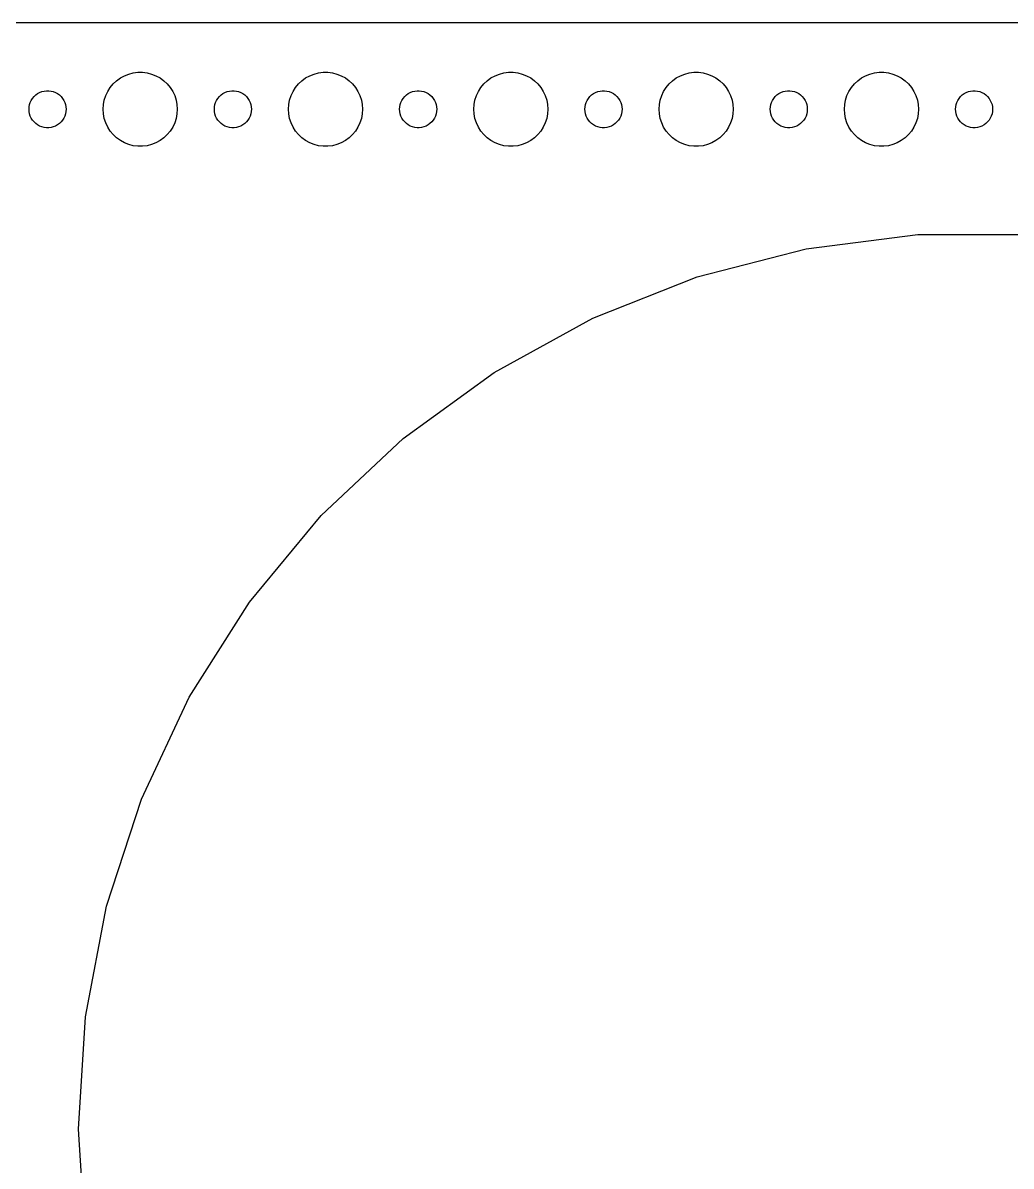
# Model space of a CAD drawing. Header units: metres. Extents: x -390 to 390, y -89 to 89.
# Drawn here: x 223 to 303, y -3 to 89.5 of the extents above; entities that cross this region are included whole.
import ezdxf

# ---------------------------------------------------------------- set-up
doc = ezdxf.new("R2010")
doc.units = ezdxf.units.M

msp = doc.modelspace()

# ---------------------------------------------------------------- linework, layer by layer
for p, q in [((384.814, 89.4901), (-384.814, 89.4901)), ((230.893, 85.033), (231.223, 85.2145)), ((231.223, 85.2145), (231.573, 85.3532)), ((231.573, 85.3532), (231.938, 85.4469)), ((231.938, 85.4469), (232.312, 85.4941)), ((232.312, 85.4941), (232.688, 85.4941)), ((232.688, 85.4941), (233.062, 85.4469)), ((233.062, 85.4469), (233.427, 85.3532)), ((233.427, 85.3532), (233.777, 85.2145)), ((233.777, 85.2145), (234.107, 85.033)), ((245.893, 85.033), (246.223, 85.2145)), ((246.223, 85.2145), (246.573, 85.3532)), ((246.573, 85.3532), (246.938, 85.4469)), ((246.938, 85.4469), (247.312, 85.4941)), ((247.312, 85.4941), (247.688, 85.4941)), ((247.688, 85.4941), (248.062, 85.4469)), ((248.062, 85.4469), (248.427, 85.3532)), ((248.427, 85.3532), (248.777, 85.2145)), ((248.777, 85.2145), (249.107, 85.033)), ((260.893, 85.033), (261.223, 85.2145)), ((261.223, 85.2145), (261.573, 85.3532)), ((261.573, 85.3532), (261.938, 85.4469)), ((261.938, 85.4469), (262.312, 85.4941)), ((262.312, 85.4941), (262.688, 85.4941)), ((262.688, 85.4941), (263.062, 85.4469)), ((263.062, 85.4469), (263.427, 85.3532)), ((263.427, 85.3532), (263.777, 85.2145)), ((263.777, 85.2145), (264.107, 85.033)), ((275.893, 85.033), (276.223, 85.2145)), ((276.223, 85.2145), (276.573, 85.3532)), ((276.573, 85.3532), (276.938, 85.4469)), ((276.938, 85.4469), (277.312, 85.4941)), ((277.312, 85.4941), (277.688, 85.4941)), ((277.688, 85.4941), (278.062, 85.4469)), ((278.062, 85.4469), (278.427, 85.3532)), ((278.427, 85.3532), (278.777, 85.2145)), ((278.777, 85.2145), (279.107, 85.033)), ((290.893, 85.033), (291.223, 85.2145)), ((291.223, 85.2145), (291.573, 85.3532)), ((291.573, 85.3532), (291.938, 85.4469)), ((291.938, 85.4469), (292.312, 85.4941)), ((292.312, 85.4941), (292.688, 85.4941)), ((292.688, 85.4941), (293.062, 85.4469)), ((293.062, 85.4469), (293.427, 85.3532)), ((293.427, 85.3532), (293.777, 85.2145)), ((293.777, 85.2145), (294.107, 85.033)), ((229.871, 83.9453), (230.073, 84.2634)), ((230.073, 84.2634), (230.313, 84.5536)), ((230.313, 84.5536), (230.588, 84.8115)), ((230.588, 84.8115), (230.893, 85.033)), ((234.107, 85.033), (234.412, 84.8115)), ((234.412, 84.8115), (234.687, 84.5536)), ((234.687, 84.5536), (234.927, 84.2634)), ((234.927, 84.2634), (235.129, 83.9453)), ((244.871, 83.9453), (245.073, 84.2634)), ((245.073, 84.2634), (245.313, 84.5536)), ((245.313, 84.5536), (245.588, 84.8115)), ((245.588, 84.8115), (245.893, 85.033)), ((249.107, 85.033), (249.412, 84.8115)), ((249.412, 84.8115), (249.687, 84.5536)), ((249.687, 84.5536), (249.927, 84.2634)), ((249.927, 84.2634), (250.129, 83.9453)), ((259.871, 83.9453), (260.073, 84.2634)), ((260.073, 84.2634), (260.313, 84.5536)), ((260.313, 84.5536), (260.588, 84.8115)), ((260.588, 84.8115), (260.893, 85.033)), ((264.107, 85.033), (264.412, 84.8115)), ((264.412, 84.8115), (264.687, 84.5536)), ((264.687, 84.5536), (264.927, 84.2634)), ((264.927, 84.2634), (265.129, 83.9453)), ((274.871, 83.9453), (275.073, 84.2634)), ((275.073, 84.2634), (275.313, 84.5536)), ((275.313, 84.5536), (275.588, 84.8115)), ((275.588, 84.8115), (275.893, 85.033)), ((279.107, 85.033), (279.412, 84.8115)), ((279.412, 84.8115), (279.687, 84.5536)), ((279.687, 84.5536), (279.927, 84.2634)), ((279.927, 84.2634), (280.129, 83.9453)), ((289.871, 83.9453), (290.073, 84.2634)), ((290.073, 84.2634), (290.313, 84.5536)), ((290.313, 84.5536), (290.588, 84.8115)), ((290.588, 84.8115), (290.893, 85.033)), ((294.107, 85.033), (294.412, 84.8115)), ((294.412, 84.8115), (294.687, 84.5536)), ((294.687, 84.5536), (294.927, 84.2634)), ((294.927, 84.2634), (295.129, 83.9453)), ((223.686, 83.2226), (223.786, 83.3817)), ((223.786, 83.3817), (223.907, 83.5268)), ((223.907, 83.5268), (224.044, 83.6558)), ((224.044, 83.6558), (224.196, 83.7665)), ((224.196, 83.7665), (224.361, 83.8572)), ((224.361, 83.8572), (224.536, 83.9266)), ((224.536, 83.9266), (224.719, 83.9734)), ((224.719, 83.9734), (224.906, 83.997)), ((224.906, 83.997), (225.094, 83.997)), ((225.094, 83.997), (225.281, 83.9734)), ((225.281, 83.9734), (225.464, 83.9266)), ((225.464, 83.9266), (225.639, 83.8572)), ((225.639, 83.8572), (225.804, 83.7665)), ((225.804, 83.7665), (225.956, 83.6558)), ((225.956, 83.6558), (226.093, 83.5268)), ((226.093, 83.5268), (226.214, 83.3817)), ((226.214, 83.3817), (226.314, 83.2226)), ((229.524, 82.876), (229.594, 83.2461)), ((229.594, 83.2461), (229.711, 83.6044)), ((229.711, 83.6044), (229.871, 83.9453)), ((235.129, 83.9453), (235.289, 83.6044)), ((235.289, 83.6044), (235.406, 83.2461)), ((235.406, 83.2461), (235.476, 82.876)), ((238.686, 83.2226), (238.786, 83.3817)), ((238.786, 83.3817), (238.907, 83.5268)), ((238.907, 83.5268), (239.044, 83.6558)), ((239.044, 83.6558), (239.196, 83.7665)), ((239.196, 83.7665), (239.361, 83.8572)), ((239.361, 83.8572), (239.536, 83.9266)), ((239.536, 83.9266), (239.719, 83.9734)), ((239.719, 83.9734), (239.906, 83.997)), ((239.906, 83.997), (240.094, 83.997)), ((240.094, 83.997), (240.281, 83.9734)), ((240.281, 83.9734), (240.464, 83.9266)), ((240.464, 83.9266), (240.639, 83.8572)), ((240.639, 83.8572), (240.804, 83.7665)), ((240.804, 83.7665), (240.956, 83.6558)), ((240.956, 83.6558), (241.093, 83.5268)), ((241.093, 83.5268), (241.214, 83.3817)), ((241.214, 83.3817), (241.314, 83.2226)), ((244.524, 82.876), (244.594, 83.2461)), ((244.594, 83.2461), (244.711, 83.6044)), ((244.711, 83.6044), (244.871, 83.9453)), ((250.129, 83.9453), (250.289, 83.6044)), ((250.289, 83.6044), (250.406, 83.2461)), ((250.406, 83.2461), (250.476, 82.876)), ((253.686, 83.2226), (253.786, 83.3817)), ((253.786, 83.3817), (253.907, 83.5268)), ((253.907, 83.5268), (254.044, 83.6558)), ((254.044, 83.6558), (254.196, 83.7665)), ((254.196, 83.7665), (254.361, 83.8572)), ((254.361, 83.8572), (254.536, 83.9266)), ((254.536, 83.9266), (254.719, 83.9734)), ((254.719, 83.9734), (254.906, 83.997)), ((254.906, 83.997), (255.094, 83.997)), ((255.094, 83.997), (255.281, 83.9734)), ((255.281, 83.9734), (255.464, 83.9266)), ((255.464, 83.9266), (255.639, 83.8572)), ((255.639, 83.8572), (255.804, 83.7665)), ((255.804, 83.7665), (255.956, 83.6558)), ((255.956, 83.6558), (256.093, 83.5268)), ((256.093, 83.5268), (256.214, 83.3817)), ((256.214, 83.3817), (256.314, 83.2226)), ((259.524, 82.876), (259.594, 83.2461)), ((259.594, 83.2461), (259.711, 83.6044)), ((259.711, 83.6044), (259.871, 83.9453)), ((265.129, 83.9453), (265.289, 83.6044)), ((265.289, 83.6044), (265.406, 83.2461)), ((265.406, 83.2461), (265.476, 82.876)), ((268.686, 83.2226), (268.786, 83.3817)), ((268.786, 83.3817), (268.907, 83.5268)), ((268.907, 83.5268), (269.044, 83.6558)), ((269.044, 83.6558), (269.196, 83.7665)), ((269.196, 83.7665), (269.361, 83.8572)), ((269.361, 83.8572), (269.536, 83.9266)), ((269.536, 83.9266), (269.719, 83.9734)), ((269.719, 83.9734), (269.906, 83.997)), ((269.906, 83.997), (270.094, 83.997)), ((270.094, 83.997), (270.281, 83.9734)), ((270.281, 83.9734), (270.464, 83.9266)), ((270.464, 83.9266), (270.639, 83.8572)), ((270.639, 83.8572), (270.804, 83.7665)), ((270.804, 83.7665), (270.956, 83.6558)), ((270.956, 83.6558), (271.093, 83.5268)), ((271.093, 83.5268), (271.214, 83.3817)), ((271.214, 83.3817), (271.314, 83.2226)), ((274.524, 82.876), (274.594, 83.2461)), ((274.594, 83.2461), (274.711, 83.6044)), ((274.711, 83.6044), (274.871, 83.9453)), ((280.129, 83.9453), (280.289, 83.6044)), ((280.289, 83.6044), (280.406, 83.2461)), ((280.406, 83.2461), (280.476, 82.876)), ((283.686, 83.2226), (283.786, 83.3817)), ((283.786, 83.3817), (283.907, 83.5268)), ((283.907, 83.5268), (284.044, 83.6558)), ((284.044, 83.6558), (284.196, 83.7665)), ((284.196, 83.7665), (284.361, 83.8572)), ((284.361, 83.8572), (284.536, 83.9266)), ((284.536, 83.9266), (284.719, 83.9734)), ((284.719, 83.9734), (284.906, 83.997)), ((284.906, 83.997), (285.094, 83.997)), ((285.094, 83.997), (285.281, 83.9734)), ((285.281, 83.9734), (285.464, 83.9266)), ((285.464, 83.9266), (285.639, 83.8572)), ((285.639, 83.8572), (285.804, 83.7665)), ((285.804, 83.7665), (285.956, 83.6558)), ((285.956, 83.6558), (286.093, 83.5268)), ((286.093, 83.5268), (286.214, 83.3817)), ((286.214, 83.3817), (286.314, 83.2226)), ((289.524, 82.876), (289.594, 83.2461)), ((289.594, 83.2461), (289.711, 83.6044)), ((289.711, 83.6044), (289.871, 83.9453)), ((295.129, 83.9453), (295.289, 83.6044)), ((295.289, 83.6044), (295.406, 83.2461)), ((295.406, 83.2461), (295.476, 82.876)), ((298.686, 83.2226), (298.786, 83.3817)), ((298.786, 83.3817), (298.907, 83.5268)), ((298.907, 83.5268), (299.044, 83.6558)), ((299.044, 83.6558), (299.196, 83.7665)), ((299.196, 83.7665), (299.361, 83.8572)), ((299.361, 83.8572), (299.536, 83.9266)), ((299.536, 83.9266), (299.719, 83.9734)), ((299.719, 83.9734), (299.906, 83.997)), ((299.906, 83.997), (300.094, 83.997)), ((300.094, 83.997), (300.281, 83.9734)), ((300.281, 83.9734), (300.464, 83.9266)), ((300.464, 83.9266), (300.639, 83.8572)), ((300.639, 83.8572), (300.804, 83.7665)), ((300.804, 83.7665), (300.956, 83.6558)), ((300.956, 83.6558), (301.093, 83.5268)), ((301.093, 83.5268), (301.214, 83.3817)), ((301.214, 83.3817), (301.314, 83.2226)), ((223.5, 82.5), (223.512, 82.688)), ((223.512, 82.312), (223.5, 82.5)), ((223.512, 82.688), (223.547, 82.873)), ((223.547, 82.873), (223.605, 83.0522)), ((223.605, 83.0522), (223.686, 83.2226)), ((226.314, 83.2226), (226.395, 83.0522)), ((226.395, 83.0522), (226.453, 82.873)), ((226.453, 82.873), (226.488, 82.688)), ((226.488, 82.688), (226.5, 82.5)), ((226.5, 82.5), (226.488, 82.312)), ((229.5, 82.5), (229.524, 82.876)), ((229.524, 82.124), (229.5, 82.5)), ((235.476, 82.876), (235.5, 82.5)), ((235.5, 82.5), (235.476, 82.124)), ((238.5, 82.5), (238.512, 82.688)), ((238.512, 82.312), (238.5, 82.5)), ((238.512, 82.688), (238.547, 82.873)), ((238.547, 82.873), (238.605, 83.0522)), ((238.605, 83.0522), (238.686, 83.2226)), ((241.314, 83.2226), (241.395, 83.0522)), ((241.395, 83.0522), (241.453, 82.873)), ((241.453, 82.873), (241.488, 82.688)), ((241.488, 82.688), (241.5, 82.5)), ((241.5, 82.5), (241.488, 82.312)), ((244.5, 82.5), (244.524, 82.876)), ((244.524, 82.124), (244.5, 82.5)), ((250.476, 82.876), (250.5, 82.5)), ((250.5, 82.5), (250.476, 82.124)), ((253.5, 82.5), (253.512, 82.688)), ((253.512, 82.312), (253.5, 82.5)), ((253.512, 82.688), (253.547, 82.873)), ((253.547, 82.873), (253.605, 83.0522)), ((253.605, 83.0522), (253.686, 83.2226)), ((256.314, 83.2226), (256.395, 83.0522)), ((256.395, 83.0522), (256.453, 82.873)), ((256.453, 82.873), (256.488, 82.688)), ((256.488, 82.688), (256.5, 82.5)), ((256.5, 82.5), (256.488, 82.312)), ((259.5, 82.5), (259.524, 82.876)), ((259.524, 82.124), (259.5, 82.5)), ((265.476, 82.876), (265.5, 82.5)), ((265.5, 82.5), (265.476, 82.124)), ((268.5, 82.5), (268.512, 82.688)), ((268.512, 82.312), (268.5, 82.5)), ((268.512, 82.688), (268.547, 82.873)), ((268.547, 82.873), (268.605, 83.0522)), ((268.605, 83.0522), (268.686, 83.2226)), ((271.314, 83.2226), (271.395, 83.0522)), ((271.395, 83.0522), (271.453, 82.873)), ((271.453, 82.873), (271.488, 82.688)), ((271.488, 82.688), (271.5, 82.5)), ((271.5, 82.5), (271.488, 82.312)), ((274.5, 82.5), (274.524, 82.876)), ((274.524, 82.124), (274.5, 82.5)), ((280.476, 82.876), (280.5, 82.5)), ((280.5, 82.5), (280.476, 82.124)), ((283.5, 82.5), (283.512, 82.688)), ((283.512, 82.312), (283.5, 82.5)), ((283.512, 82.688), (283.547, 82.873)), ((283.547, 82.873), (283.605, 83.0522)), ((283.605, 83.0522), (283.686, 83.2226)), ((286.314, 83.2226), (286.395, 83.0522)), ((286.395, 83.0522), (286.453, 82.873)), ((286.453, 82.873), (286.488, 82.688)), ((286.488, 82.688), (286.5, 82.5)), ((286.5, 82.5), (286.488, 82.312)), ((289.5, 82.5), (289.524, 82.876)), ((289.524, 82.124), (289.5, 82.5)), ((295.476, 82.876), (295.5, 82.5)), ((295.5, 82.5), (295.476, 82.124)), ((298.5, 82.5), (298.512, 82.688)), ((298.512, 82.312), (298.5, 82.5)), ((298.512, 82.688), (298.547, 82.873)), ((298.547, 82.873), (298.605, 83.0522)), ((298.605, 83.0522), (298.686, 83.2226)), ((301.314, 83.2226), (301.395, 83.0522)), ((301.395, 83.0522), (301.453, 82.873)), ((301.453, 82.873), (301.488, 82.688)), ((301.488, 82.688), (301.5, 82.5)), ((301.5, 82.5), (301.488, 82.312)), ((223.547, 82.127), (223.512, 82.312)), ((223.605, 81.9478), (223.547, 82.127)), ((223.686, 81.7774), (223.605, 81.9478)), ((223.786, 81.6183), (223.686, 81.7774)), ((223.907, 81.4732), (223.786, 81.6183)), ((224.044, 81.3442), (223.907, 81.4732)), ((226.093, 81.4732), (225.956, 81.3442)), ((226.214, 81.6183), (226.093, 81.4732)), ((226.314, 81.7774), (226.214, 81.6183)), ((226.395, 81.9478), (226.314, 81.7774)), ((226.453, 82.127), (226.395, 81.9478)), ((226.488, 82.312), (226.453, 82.127)), ((229.594, 81.7539), (229.524, 82.124)), ((229.711, 81.3956), (229.594, 81.7539)), ((229.871, 81.0547), (229.711, 81.3956)), ((235.289, 81.3956), (235.129, 81.0547)), ((235.406, 81.7539), (235.289, 81.3956)), ((235.476, 82.124), (235.406, 81.7539)), ((238.547, 82.127), (238.512, 82.312)), ((238.605, 81.9478), (238.547, 82.127)), ((238.686, 81.7774), (238.605, 81.9478)), ((238.786, 81.6183), (238.686, 81.7774)), ((238.907, 81.4732), (238.786, 81.6183)), ((239.044, 81.3442), (238.907, 81.4732)), ((241.093, 81.4732), (240.956, 81.3442)), ((241.214, 81.6183), (241.093, 81.4732)), ((241.314, 81.7774), (241.214, 81.6183)), ((241.395, 81.9478), (241.314, 81.7774)), ((241.453, 82.127), (241.395, 81.9478)), ((241.488, 82.312), (241.453, 82.127)), ((244.594, 81.7539), (244.524, 82.124)), ((244.711, 81.3956), (244.594, 81.7539)), ((244.871, 81.0547), (244.711, 81.3956)), ((250.289, 81.3956), (250.129, 81.0547)), ((250.406, 81.7539), (250.289, 81.3956)), ((250.476, 82.124), (250.406, 81.7539)), ((253.547, 82.127), (253.512, 82.312)), ((253.605, 81.9478), (253.547, 82.127)), ((253.686, 81.7774), (253.605, 81.9478)), ((253.786, 81.6183), (253.686, 81.7774)), ((253.907, 81.4732), (253.786, 81.6183)), ((254.044, 81.3442), (253.907, 81.4732)), ((256.093, 81.4732), (255.956, 81.3442)), ((256.214, 81.6183), (256.093, 81.4732)), ((256.314, 81.7774), (256.214, 81.6183)), ((256.395, 81.9478), (256.314, 81.7774)), ((256.453, 82.127), (256.395, 81.9478)), ((256.488, 82.312), (256.453, 82.127)), ((259.594, 81.7539), (259.524, 82.124)), ((259.711, 81.3956), (259.594, 81.7539)), ((259.871, 81.0547), (259.711, 81.3956)), ((265.289, 81.3956), (265.129, 81.0547)), ((265.406, 81.7539), (265.289, 81.3956)), ((265.476, 82.124), (265.406, 81.7539)), ((268.547, 82.127), (268.512, 82.312)), ((268.605, 81.9478), (268.547, 82.127)), ((268.686, 81.7774), (268.605, 81.9478)), ((268.786, 81.6183), (268.686, 81.7774)), ((268.907, 81.4732), (268.786, 81.6183)), ((269.044, 81.3442), (268.907, 81.4732)), ((271.093, 81.4732), (270.956, 81.3442)), ((271.214, 81.6183), (271.093, 81.4732)), ((271.314, 81.7774), (271.214, 81.6183)), ((271.395, 81.9478), (271.314, 81.7774)), ((271.453, 82.127), (271.395, 81.9478)), ((271.488, 82.312), (271.453, 82.127)), ((274.594, 81.7539), (274.524, 82.124)), ((274.711, 81.3956), (274.594, 81.7539)), ((274.871, 81.0547), (274.711, 81.3956)), ((280.289, 81.3956), (280.129, 81.0547)), ((280.406, 81.7539), (280.289, 81.3956)), ((280.476, 82.124), (280.406, 81.7539)), ((283.547, 82.127), (283.512, 82.312)), ((283.605, 81.9478), (283.547, 82.127)), ((283.686, 81.7774), (283.605, 81.9478)), ((283.786, 81.6183), (283.686, 81.7774)), ((283.907, 81.4732), (283.786, 81.6183)), ((284.044, 81.3442), (283.907, 81.4732)), ((286.093, 81.4732), (285.956, 81.3442)), ((286.214, 81.6183), (286.093, 81.4732)), ((286.314, 81.7774), (286.214, 81.6183)), ((286.395, 81.9478), (286.314, 81.7774)), ((286.453, 82.127), (286.395, 81.9478)), ((286.488, 82.312), (286.453, 82.127)), ((289.594, 81.7539), (289.524, 82.124)), ((289.711, 81.3956), (289.594, 81.7539)), ((289.871, 81.0547), (289.711, 81.3956)), ((295.289, 81.3956), (295.129, 81.0547)), ((295.406, 81.7539), (295.289, 81.3956)), ((295.476, 82.124), (295.406, 81.7539)), ((298.547, 82.127), (298.512, 82.312)), ((298.605, 81.9478), (298.547, 82.127)), ((298.686, 81.7774), (298.605, 81.9478)), ((298.786, 81.6183), (298.686, 81.7774)), ((298.907, 81.4732), (298.786, 81.6183)), ((299.044, 81.3442), (298.907, 81.4732)), ((301.093, 81.4732), (300.956, 81.3442)), ((301.214, 81.6183), (301.093, 81.4732)), ((301.314, 81.7774), (301.214, 81.6183)), ((301.395, 81.9478), (301.314, 81.7774)), ((301.453, 82.127), (301.395, 81.9478)), ((301.488, 82.312), (301.453, 82.127)), ((224.196, 81.2335), (224.044, 81.3442)), ((224.361, 81.1428), (224.196, 81.2335)), ((224.536, 81.0734), (224.361, 81.1428)), ((224.719, 81.0266), (224.536, 81.0734)), ((224.906, 81.003), (224.719, 81.0266)), ((225.094, 81.003), (224.906, 81.003)), ((225.281, 81.0266), (225.094, 81.003)), ((225.464, 81.0734), (225.281, 81.0266)), ((225.639, 81.1428), (225.464, 81.0734)), ((225.804, 81.2335), (225.639, 81.1428)), ((225.956, 81.3442), (225.804, 81.2335)), ((230.073, 80.7366), (229.871, 81.0547)), ((230.313, 80.4464), (230.073, 80.7366)), ((234.927, 80.7366), (234.687, 80.4464)), ((235.129, 81.0547), (234.927, 80.7366)), ((239.196, 81.2335), (239.044, 81.3442)), ((239.361, 81.1428), (239.196, 81.2335)), ((239.536, 81.0734), (239.361, 81.1428)), ((239.719, 81.0266), (239.536, 81.0734)), ((239.906, 81.003), (239.719, 81.0266)), ((240.094, 81.003), (239.906, 81.003)), ((240.281, 81.0266), (240.094, 81.003)), ((240.464, 81.0734), (240.281, 81.0266)), ((240.639, 81.1428), (240.464, 81.0734)), ((240.804, 81.2335), (240.639, 81.1428)), ((240.956, 81.3442), (240.804, 81.2335)), ((245.073, 80.7366), (244.871, 81.0547)), ((245.313, 80.4464), (245.073, 80.7366)), ((249.927, 80.7366), (249.687, 80.4464)), ((250.129, 81.0547), (249.927, 80.7366)), ((254.196, 81.2335), (254.044, 81.3442)), ((254.361, 81.1428), (254.196, 81.2335)), ((254.536, 81.0734), (254.361, 81.1428)), ((254.719, 81.0266), (254.536, 81.0734)), ((254.906, 81.003), (254.719, 81.0266)), ((255.094, 81.003), (254.906, 81.003)), ((255.281, 81.0266), (255.094, 81.003)), ((255.464, 81.0734), (255.281, 81.0266)), ((255.639, 81.1428), (255.464, 81.0734)), ((255.804, 81.2335), (255.639, 81.1428)), ((255.956, 81.3442), (255.804, 81.2335)), ((260.073, 80.7366), (259.871, 81.0547)), ((260.313, 80.4464), (260.073, 80.7366)), ((264.927, 80.7366), (264.687, 80.4464)), ((265.129, 81.0547), (264.927, 80.7366)), ((269.196, 81.2335), (269.044, 81.3442)), ((269.361, 81.1428), (269.196, 81.2335)), ((269.536, 81.0734), (269.361, 81.1428)), ((269.719, 81.0266), (269.536, 81.0734)), ((269.906, 81.003), (269.719, 81.0266)), ((270.094, 81.003), (269.906, 81.003)), ((270.281, 81.0266), (270.094, 81.003)), ((270.464, 81.0734), (270.281, 81.0266)), ((270.639, 81.1428), (270.464, 81.0734)), ((270.804, 81.2335), (270.639, 81.1428)), ((270.956, 81.3442), (270.804, 81.2335)), ((275.073, 80.7366), (274.871, 81.0547)), ((275.313, 80.4464), (275.073, 80.7366)), ((279.927, 80.7366), (279.687, 80.4464)), ((280.129, 81.0547), (279.927, 80.7366)), ((284.196, 81.2335), (284.044, 81.3442)), ((284.361, 81.1428), (284.196, 81.2335)), ((284.536, 81.0734), (284.361, 81.1428)), ((284.719, 81.0266), (284.536, 81.0734)), ((284.906, 81.003), (284.719, 81.0266)), ((285.094, 81.003), (284.906, 81.003)), ((285.281, 81.0266), (285.094, 81.003)), ((285.464, 81.0734), (285.281, 81.0266)), ((285.639, 81.1428), (285.464, 81.0734)), ((285.804, 81.2335), (285.639, 81.1428)), ((285.956, 81.3442), (285.804, 81.2335)), ((290.073, 80.7366), (289.871, 81.0547)), ((290.313, 80.4464), (290.073, 80.7366)), ((294.927, 80.7366), (294.687, 80.4464)), ((295.129, 81.0547), (294.927, 80.7366)), ((299.196, 81.2335), (299.044, 81.3442)), ((299.361, 81.1428), (299.196, 81.2335)), ((299.536, 81.0734), (299.361, 81.1428)), ((299.719, 81.0266), (299.536, 81.0734)), ((299.906, 81.003), (299.719, 81.0266)), ((300.094, 81.003), (299.906, 81.003)), ((300.281, 81.0266), (300.094, 81.003)), ((300.464, 81.0734), (300.281, 81.0266)), ((300.639, 81.1428), (300.464, 81.0734)), ((300.804, 81.2335), (300.639, 81.1428)), ((300.956, 81.3442), (300.804, 81.2335)), ((230.588, 80.1885), (230.313, 80.4464)), ((230.893, 79.967), (230.588, 80.1885)), ((231.223, 79.7855), (230.893, 79.967)), ((231.573, 79.6468), (231.223, 79.7855)), ((231.938, 79.5531), (231.573, 79.6468)), ((232.312, 79.5059), (231.938, 79.5531)), ((233.062, 79.5531), (232.688, 79.5059)), ((233.427, 79.6468), (233.062, 79.5531)), ((233.777, 79.7855), (233.427, 79.6468)), ((234.107, 79.967), (233.777, 79.7855)), ((234.412, 80.1885), (234.107, 79.967)), ((234.687, 80.4464), (234.412, 80.1885)), ((245.588, 80.1885), (245.313, 80.4464)), ((245.893, 79.967), (245.588, 80.1885)), ((246.223, 79.7855), (245.893, 79.967)), ((246.573, 79.6468), (246.223, 79.7855)), ((246.938, 79.5531), (246.573, 79.6468)), ((247.312, 79.5059), (246.938, 79.5531)), ((248.062, 79.5531), (247.688, 79.5059)), ((248.427, 79.6468), (248.062, 79.5531)), ((248.777, 79.7855), (248.427, 79.6468)), ((249.107, 79.967), (248.777, 79.7855)), ((249.412, 80.1885), (249.107, 79.967)), ((249.687, 80.4464), (249.412, 80.1885)), ((260.588, 80.1885), (260.313, 80.4464)), ((260.893, 79.967), (260.588, 80.1885)), ((261.223, 79.7855), (260.893, 79.967)), ((261.573, 79.6468), (261.223, 79.7855)), ((261.938, 79.5531), (261.573, 79.6468)), ((262.312, 79.5059), (261.938, 79.5531)), ((263.062, 79.5531), (262.688, 79.5059)), ((263.427, 79.6468), (263.062, 79.5531)), ((263.777, 79.7855), (263.427, 79.6468)), ((264.107, 79.967), (263.777, 79.7855)), ((264.412, 80.1885), (264.107, 79.967)), ((264.687, 80.4464), (264.412, 80.1885)), ((275.588, 80.1885), (275.313, 80.4464)), ((275.893, 79.967), (275.588, 80.1885)), ((276.223, 79.7855), (275.893, 79.967)), ((276.573, 79.6468), (276.223, 79.7855)), ((276.938, 79.5531), (276.573, 79.6468)), ((277.312, 79.5059), (276.938, 79.5531)), ((278.062, 79.5531), (277.688, 79.5059)), ((278.427, 79.6468), (278.062, 79.5531)), ((278.777, 79.7855), (278.427, 79.6468)), ((279.107, 79.967), (278.777, 79.7855)), ((279.412, 80.1885), (279.107, 79.967)), ((279.687, 80.4464), (279.412, 80.1885)), ((290.588, 80.1885), (290.313, 80.4464)), ((290.893, 79.967), (290.588, 80.1885)), ((291.223, 79.7855), (290.893, 79.967)), ((291.573, 79.6468), (291.223, 79.7855)), ((291.938, 79.5531), (291.573, 79.6468)), ((292.312, 79.5059), (291.938, 79.5531)), ((293.062, 79.5531), (292.688, 79.5059)), ((293.427, 79.6468), (293.062, 79.5531)), ((293.777, 79.7855), (293.427, 79.6468)), ((294.107, 79.967), (293.777, 79.7855)), ((294.412, 80.1885), (294.107, 79.967)), ((294.687, 80.4464), (294.412, 80.1885)), ((232.688, 79.5059), (232.312, 79.5059)), ((247.688, 79.5059), (247.312, 79.5059)), ((262.688, 79.5059), (262.312, 79.5059)), ((277.688, 79.5059), (277.312, 79.5059)), ((292.688, 79.5059), (292.312, 79.5059)), ((286.415, 71.2158), (295.448, 72.3569)), ((295.448, 72.3569), (304.552, 72.3569)), ((277.596, 68.9516), (286.415, 71.2158)), ((269.131, 65.6), (277.596, 68.9516)), ((261.153, 61.2138), (269.131, 65.6)), ((253.787, 55.8622), (261.153, 61.2138)), ((247.15, 49.6297), (253.787, 55.8622)), ((241.346, 42.6144), (247.15, 49.6297)), ((236.468, 34.9271), (241.346, 42.6144)), ((232.591, 26.689), (236.468, 34.9271)), ((229.778, 18.03), (232.591, 26.689)), ((228.072, 9.08665), (229.778, 18.03)), ((227.5, 0), (228.072, 9.08665)), ((228.072, -9.08665), (227.5, 0))]:
    msp.add_line(p, q)

doc.saveas('drawing.dxf')
